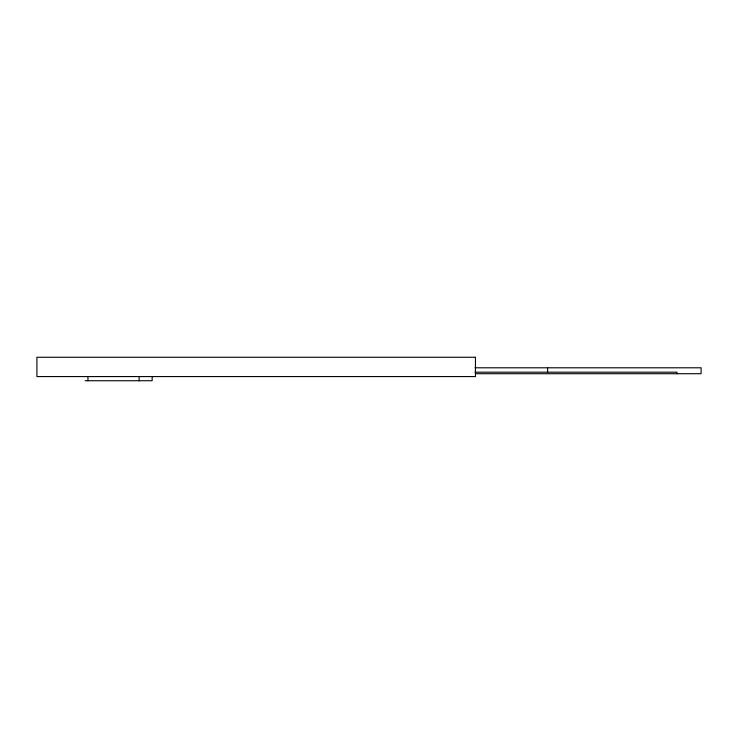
<?xml version="1.0" encoding="UTF-8"?>
<svg xmlns="http://www.w3.org/2000/svg" width="738" height="738" viewBox="0 0 738 738"><rect width="100%" height="100%" fill="white"/><g stroke="black" fill="none" stroke-linecap="round" stroke-linejoin="round"><path stroke-width="1.11" d="M474.986 367.792L701.1 367.792L701.1 373.714L475.438 373.714M474.986 372.183L676.94 372.183L676.94 373.714M85.091 380.734L152.157 380.734L152.157 376.454M547.605 367.792L547.605 372.183M139.104 376.454L139.104 380.734M87.951 376.565L87.951 380.734M475.456 357.266L36.9 357.266L36.9 376.565L475.456 376.565L475.456 357.266"/></g></svg>
